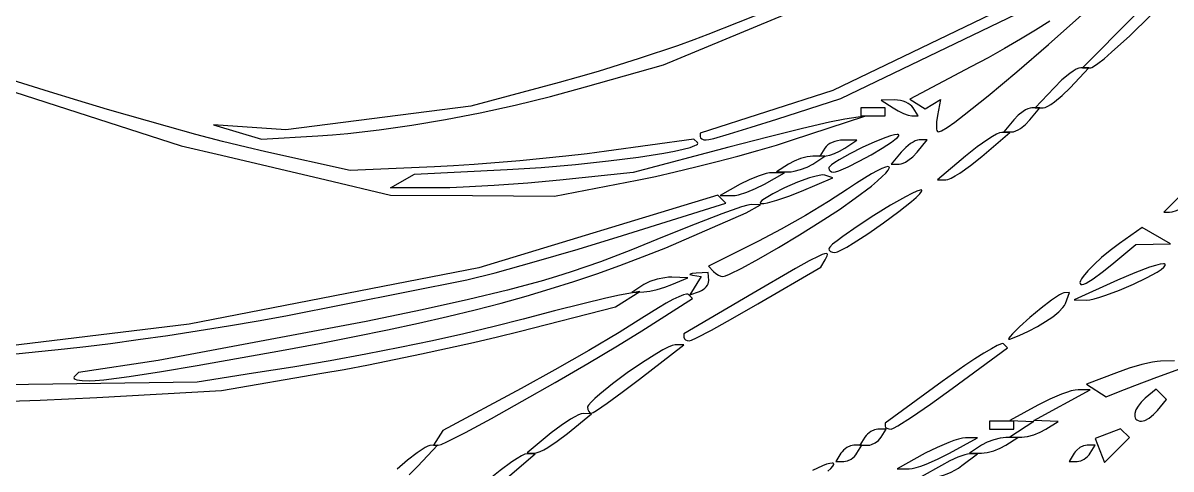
# Model space of a CAD drawing. Header units: millimetres. Extents: x 0.52 to 7.92, y 0.28 to 7.41.
# Drawn here: x 1.616 to 3.015, y 3.696 to 4.241 of the extents above; entities that cross this region are included whole.
import ezdxf

# ---------------------------------------------------------------- set-up
doc = ezdxf.new("R2010")
doc.units = ezdxf.units.MM
doc.header["$MEASUREMENT"] = 0

msp = doc.modelspace()

# ---------------------------------------------------------------- linework, layer by layer
at = {"flags": 128}
for points in [[(1.97549, 4.103211), (1.993319, 4.104444), (2.011696, 4.106046), (2.049911, 4.110326), (2.089783, 4.115987), (2.130955, 4.122964), (2.173074, 4.131193), (2.215785, 4.140608), (2.258733, 4.151144), (2.301563, 4.162738), (2.396582, 4.189695), (2.730392, 4.328794)], [(2.448801, 4.098039), (2.451928, 4.098557), (2.457929, 4.100042), (2.477146, 4.105496), (2.503636, 4.113567), (2.534586, 4.123424), (2.612745, 4.148808), (2.934511, 4.304051), (2.924707, 4.313855), (2.602941, 4.158529), (2.441176, 4.106373), (2.441176, 4.102206), (2.441778, 4.100588), (2.443416, 4.099263), (2.445841, 4.098368), (2.448801, 4.098039)], [(2.917233, 4.186275), (2.918559, 4.186605), (2.920492, 4.187575), (2.926023, 4.191303), (2.933529, 4.197196), (2.94271, 4.204994), (2.964899, 4.225257), (2.990196, 4.25), (3.053355, 4.313725), (3.043551, 4.313725), (3.042225, 4.313395), (3.040293, 4.312425), (3.034761, 4.308697), (3.027255, 4.302804), (3.018074, 4.295006), (2.995885, 4.274743), (2.970588, 4.25), (2.907429, 4.186275), (2.917233, 4.186275)], [(2.52451, 4.256126), (2.450731, 4.226656), (2.433715, 4.220145), (2.413595, 4.212927), (2.36702, 4.197331), (2.316957, 4.181786), (2.292478, 4.174631), (2.269359, 4.168209), (2.161765, 4.13923), (1.936275, 4.110265), (1.848039, 4.116593), (1.906863, 4.099122), (1.97549, 4.103211)], [(2.867352, 4.242983), (2.849967, 4.231994), (2.831587, 4.220855), (2.812294, 4.20963), (2.79217, 4.198379), (2.771298, 4.187164), (2.696661, 4.147856), (2.715686, 4.136098), (2.734269, 4.147583), (2.730443, 4.127713), (2.72934, 4.119998), (2.729168, 4.11368), (2.72942, 4.111249), (2.729892, 4.109411), (2.730579, 4.108249), (2.731478, 4.107843)], [(2.731478, 4.107843), (2.733089, 4.1082), (2.735437, 4.109252), (2.742212, 4.113327), (2.751537, 4.119842), (2.763146, 4.128568), (2.792152, 4.151749), (2.8271, 4.181052), (2.865861, 4.214661), (2.906307, 4.250758)], [(3.013348, 4.009804), (3.016696, 4.01037), (3.02166, 4.011976), (3.035396, 4.017742), (3.052471, 4.025975), (3.070802, 4.035549), (3.088304, 4.045339), (3.102894, 4.054217), (3.108446, 4.057963), (3.112488, 4.061058), (3.114761, 4.063363), (3.115151, 4.064175), (3.115002, 4.064736), (3.113658, 4.065502), (3.111591, 4.065912), (3.108904, 4.06598), (3.1057, 4.065718), (3.098157, 4.064255), (3.089789, 4.061626), (3.06917, 4.053922), (3.226059, 4.209079), (3.220425, 4.225979), (3.006436, 4.009804), (3.013348, 4.009804)], [(2.163718, 4.030122), (2.263711, 4.029412), (2.364698, 4.049112), (2.386786, 4.053666), (2.410872, 4.059066), (2.436183, 4.065114), (2.46194, 4.071607), (2.487369, 4.078345), (2.511693, 4.085129), (2.534136, 4.091756), (2.553922, 4.098026), (2.642157, 4.12724), (2.617647, 4.123598), (2.598912, 4.119752), (2.566021, 4.111974), (2.52361, 4.101393), (2.476316, 4.089141), (2.359495, 4.058327), (2.270434, 4.048941), (2.231211, 4.045307), (2.190255, 4.04235), (2.152417, 4.040375), (2.136183, 4.03985), (2.122549, 4.039684), (2.063725, 4.039812), (2.093137, 4.056268), (2.205882, 4.062007), (2.247623, 4.064658), (2.289516, 4.068258), (2.329665, 4.072539), (2.366174, 4.077232), (2.397148, 4.08207), (2.409967, 4.08446), (2.420692, 4.086785), (2.429084, 4.089013), (2.434908, 4.09111), (2.436783, 4.092099), (2.437927, 4.093043), (2.43831, 4.093937), (2.437903, 4.094777), (2.433632, 4.099048), (2.32711, 4.08429), (2.303611, 4.081237), (2.277627, 4.078216), (2.22164, 4.072588), (2.166022, 4.068034), (2.1405, 4.066354), (2.117647, 4.065179), (2.014706, 4.060825), (1.911765, 4.083573), (1.887812, 4.089169), (1.859136, 4.096375), (1.826818, 4.10489), (1.791939, 4.114416), (1.718813, 4.135299), (1.682728, 4.146058), (1.648402, 4.156627), (1.48798, 4.206934)], [(1.478428, 4.197382), (1.808824, 4.091075), (1.857843, 4.079421), (1.985294, 4.0493), (2.063725, 4.030831), (2.163718, 4.030122)], [(2.859327, 4.137255), (2.861767, 4.137755), (2.864951, 4.139189), (2.868745, 4.141456), (2.873015, 4.144455), (2.882443, 4.152248), (2.892157, 4.161765), (2.915183, 4.186275), (2.905379, 4.186275), (2.902939, 4.185774), (2.899755, 4.184341), (2.895961, 4.182074), (2.891691, 4.179075), (2.882263, 4.171281), (2.872549, 4.161765), (2.849523, 4.137255), (2.859327, 4.137255)], [(2.699108, 4.127601), (2.70704, 4.127451), (2.70098, 4.137255), (2.699425, 4.139221), (2.69732, 4.14105), (2.694757, 4.142701), (2.691831, 4.144135), (2.688634, 4.145312), (2.685258, 4.146193), (2.681797, 4.146739), (2.678343, 4.146909), (2.661765, 4.146759), (2.676471, 4.137255), (2.682806, 4.133553), (2.689187, 4.130499), (2.694868, 4.128409), (2.699108, 4.127601)], [(2.637255, 4.127451), (2.656863, 4.127451), (2.666667, 4.127451), (2.666667, 4.137255), (2.647059, 4.137255), (2.637255, 4.137255), (2.637255, 4.127451)], [(2.821129, 4.107843), (2.823347, 4.108143), (2.825898, 4.109004), (2.828692, 4.110364), (2.831638, 4.112163), (2.837625, 4.116839), (2.843137, 4.122549), (2.855342, 4.137255), (2.845538, 4.137255), (2.84332, 4.136955), (2.840768, 4.136095), (2.837975, 4.134735), (2.835029, 4.132935), (2.829042, 4.128259), (2.823529, 4.122549), (2.811325, 4.107843), (2.821129, 4.107843)], [(2.603332, 4.058824), (2.606311, 4.059285), (2.610491, 4.060595), (2.621654, 4.065302), (2.635224, 4.072036), (2.649603, 4.079889), (2.663195, 4.087952), (2.674403, 4.095315), (2.678613, 4.098451), (2.681627, 4.101071), (2.683247, 4.103061), (2.683472, 4.103785), (2.683273, 4.104309), (2.682564, 4.104679), (2.681445, 4.104807), (2.678094, 4.104393), (2.673446, 4.103175), (2.667727, 4.101262), (2.653984, 4.095784), (2.638676, 4.088825), (2.623615, 4.081253), (2.610614, 4.073934), (2.605453, 4.070641), (2.601485, 4.067736), (2.598938, 4.065329), (2.598269, 4.064345), (2.598039, 4.063526), (2.598457, 4.0617), (2.599594, 4.060205), (2.601277, 4.059195), (2.603332, 4.058824)], [(2.740566, 4.049283), (2.743303, 4.049823), (2.747195, 4.05147), (2.752062, 4.054109), (2.757723, 4.05762), (2.770702, 4.066788), (2.784684, 4.078033), (2.818627, 4.107046), (2.808824, 4.107181), (2.806154, 4.106618), (2.802309, 4.104954), (2.797471, 4.102306), (2.79182, 4.098791), (2.778803, 4.089636), (2.764706, 4.078431), (2.730392, 4.049547), (2.740566, 4.049283)], [(2.59501, 4.078581), (2.59925, 4.07939), (2.604931, 4.081479), (2.611311, 4.084533), (2.617647, 4.088235), (2.632353, 4.097739), (2.615775, 4.097889), (2.612321, 4.097719), (2.60886, 4.097174), (2.605484, 4.096293), (2.602286, 4.095115), (2.59936, 4.093681), (2.596798, 4.09203), (2.594693, 4.090202), (2.593137, 4.088235), (2.587078, 4.078431), (2.59501, 4.078581)], [(2.683874, 4.068627), (2.686092, 4.068928), (2.688643, 4.069788), (2.691437, 4.071148), (2.694383, 4.072947), (2.70037, 4.077623), (2.705882, 4.083333), (2.718087, 4.098039), (2.708283, 4.098039), (2.706065, 4.097739), (2.703514, 4.096879), (2.70072, 4.095519), (2.697774, 4.093719), (2.691787, 4.089043), (2.686275, 4.083333), (2.67407, 4.068627), (2.683874, 4.068627)], [(2.54902, 4.059124), (2.552274, 4.059318), (2.55589, 4.059874), (2.563725, 4.061915), (2.571561, 4.064937), (2.578431, 4.068627), (2.593137, 4.078131), (2.578431, 4.078131), (2.575177, 4.077937), (2.571561, 4.077381), (2.563725, 4.075339), (2.55589, 4.072318), (2.54902, 4.068627), (2.534314, 4.059124), (2.54902, 4.059124)], [(2.468979, 3.931373), (2.472002, 3.932086), (2.47704, 3.934135), (2.492238, 3.941697), (2.512735, 3.952971), (2.536692, 3.966867), (2.562272, 3.982298), (2.587636, 3.998176), (2.610945, 4.013412), (2.630363, 4.026918), (2.649938, 4.041848), (2.657355, 4.048029), (2.663222, 4.05332), (2.66756, 4.057695), (2.670393, 4.061127), (2.671741, 4.063592), (2.671866, 4.064454), (2.671629, 4.065064), (2.671031, 4.06542), (2.670077, 4.065517), (2.667108, 4.064925), (2.662745, 4.063262), (2.657009, 4.060503), (2.649923, 4.056622), (2.641509, 4.051593), (2.63179, 4.045391), (2.620787, 4.037989), (2.59762, 4.022934), (2.569477, 4.005989), (2.539911, 3.98923), (2.512476, 3.974731), (2.451423, 3.944002), (2.457738, 3.937687), (2.460578, 3.935235), (2.463644, 3.933227), (2.466568, 3.931871), (2.468979, 3.931373)], [(2.480392, 4.030107), (2.483847, 4.030393), (2.488036, 4.031212), (2.497978, 4.034222), (2.508931, 4.038677), (2.519608, 4.044118), (2.544118, 4.058129), (2.529412, 4.058129), (2.525957, 4.057843), (2.521768, 4.057023), (2.511826, 4.054013), (2.500873, 4.049558), (2.490196, 4.044118), (2.465686, 4.030107), (2.480392, 4.030107)], [(2.51596, 4.020401), (2.518956, 4.020571), (2.523248, 4.021364), (2.53492, 4.024572), (2.549367, 4.029524), (2.564979, 4.035715), (2.602941, 4.051823), (2.593137, 4.055051), (2.590367, 4.055321), (2.586236, 4.054842), (2.580945, 4.053675), (2.574694, 4.051885), (2.560118, 4.046682), (2.544118, 4.039737), (2.529763, 4.032475), (2.51967, 4.026409), (2.516509, 4.024022), (2.51476, 4.022173), (2.514451, 4.021474), (2.514539, 4.020939), (2.515037, 4.020578), (2.51596, 4.020401)], [(1.526961, 3.828233), (1.546325, 3.830731), (1.579121, 3.834418), (1.666667, 3.84337), (1.692516, 3.846158), (1.722821, 3.849905), (1.756475, 3.854449), (1.792371, 3.859624), (1.866471, 3.871215), (1.902463, 3.877302), (1.936275, 3.883365), (2.156863, 3.927228), (2.19155, 3.93608), (2.238886, 3.949251), (2.292646, 3.964961), (2.346603, 3.981432), (2.472618, 4.020846), (2.462782, 4.030682), (2.171569, 3.941989), (1.818627, 3.873163), (1.57033, 3.843137), (1.5, 3.843137), (1.5, 3.82402), (1.526961, 3.828233)], [(2.605307, 3.960784), (2.608563, 3.961583), (2.613575, 3.963847), (2.620063, 3.967374), (2.627748, 3.971964), (2.645588, 3.98353), (2.664857, 3.99694), (2.683317, 4.010589), (2.698728, 4.022871), (2.704592, 4.027997), (2.708854, 4.03218), (2.711234, 4.035219), (2.711632, 4.036246), (2.711454, 4.036912), (2.710701, 4.037156), (2.709379, 4.036994), (2.705185, 4.03555), (2.699183, 4.032775), (2.691683, 4.028867), (2.673433, 4.018438), (2.652924, 4.005835), (2.632643, 3.992633), (2.615077, 3.980404), (2.608089, 3.975147), (2.602713, 3.970723), (2.59926, 3.967329), (2.598351, 3.96608), (2.598039, 3.965162), (2.598613, 3.963462), (2.600174, 3.96207), (2.602485, 3.96113), (2.605307, 3.960784)], [(1.696895, 3.803987), (1.703856, 3.804382), (1.714604, 3.805488), (1.745307, 3.809528), (1.784688, 3.815492), (1.828431, 3.822761), (1.931086, 3.841058), (1.97719, 3.849699), (2.020196, 3.858099), (2.060392, 3.86633), (2.098065, 3.874464), (2.133505, 3.882574), (2.166998, 3.890733), (2.198833, 3.899012), (2.229298, 3.907485), (2.258682, 3.916224), (2.287271, 3.925301), (2.315354, 3.934789), (2.34322, 3.94476), (2.371155, 3.955287), (2.399449, 3.966442), (2.497488, 4.008984), (2.514706, 4.019012), (2.503591, 4.01931), (2.49942, 4.018563), (2.491784, 4.016308), (2.467852, 4.007913), (2.435277, 3.995414), (2.397536, 3.980095), (2.356758, 3.963469), (2.319865, 3.949378), (2.302063, 3.943051), (2.284255, 3.937079), (2.266117, 3.93137), (2.247324, 3.92583), (2.227549, 3.920367), (2.206468, 3.914888), (2.159083, 3.90351), (2.102566, 3.890954), (2.034314, 3.876476), (1.780555, 3.829021), (1.68366, 3.814379), (1.678431, 3.80915), (1.677864, 3.808101), (1.678271, 3.807125), (1.679574, 3.806243), (1.681698, 3.805477), (1.688109, 3.804374), (1.696895, 3.803987)], [(2.906698, 3.921569), (2.908726, 3.922069), (2.911768, 3.923503), (2.920296, 3.928768), (2.931091, 3.936562), (2.942964, 3.946078), (2.972093, 3.970588), (3.014706, 3.971184), (2.980108, 3.991329), (2.952419, 3.971612), (2.941086, 3.963108), (2.930636, 3.954457), (2.921431, 3.946053), (2.913831, 3.938292), (2.908197, 3.931568), (2.90623, 3.928718), (2.90489, 3.926276), (2.904221, 3.92429), (2.90427, 3.922811), (2.90508, 3.921888), (2.906698, 3.921569)], [(2.42806, 3.852941), (2.430932, 3.853861), (2.436643, 3.856496), (2.455215, 3.866174), (2.481042, 3.880497), (2.511389, 3.897988), (2.588227, 3.943035), (2.593712, 3.95191), (2.596194, 3.956625), (2.596526, 3.95818), (2.596143, 3.959149), (2.594963, 3.959493), (2.592903, 3.959176), (2.589881, 3.958158), (2.585815, 3.956401), (2.574221, 3.950521), (2.557463, 3.94123), (2.505824, 3.911195), (2.421569, 3.861605), (2.421569, 3.857273), (2.422081, 3.855591), (2.423475, 3.854214), (2.425539, 3.853283), (2.42806, 3.852941)], [(2.911765, 3.902741), (2.916074, 3.903086), (2.921659, 3.904226), (2.928296, 3.906058), (2.93576, 3.908479), (2.952265, 3.914683), (2.969377, 3.922021), (2.985294, 3.929675), (2.998217, 3.936829), (3.002993, 3.939963), (3.006346, 3.942666), (3.00805, 3.944835), (3.008213, 3.945687), (3.00788, 3.946368), (3.007112, 3.946737), (3.005826, 3.94685), (3.001819, 3.94635), (2.996096, 3.944947), (2.988894, 3.942721), (2.971005, 3.936111), (2.950048, 3.927151), (2.897059, 3.90309), (2.911765, 3.902741)], [(2.440547, 3.913189), (2.442923, 3.914181), (2.445111, 3.915484), (2.447065, 3.917042), (2.448738, 3.918799), (2.450086, 3.920701), (2.451062, 3.922691), (2.45162, 3.924715), (2.451716, 3.926716), (2.45098, 3.936275), (2.436275, 3.935458), (2.431384, 3.935011), (2.428938, 3.934401), (2.428677, 3.934058), (2.42908, 3.933705), (2.431951, 3.933007), (2.442334, 3.931373), (2.428643, 3.909221), (2.440547, 3.913189)], [(2.372549, 3.912604), (2.379806, 3.913478), (2.388695, 3.91546), (2.398089, 3.918255), (2.406863, 3.921569), (2.426471, 3.929994), (2.406863, 3.930533), (2.402624, 3.930448), (2.398089, 3.929993), (2.388695, 3.928122), (2.379806, 3.925216), (2.375903, 3.923467), (2.372549, 3.921569), (2.357843, 3.912065), (2.372549, 3.912604)], [(1.561121, 3.778115), (1.636822, 3.780606), (1.705882, 3.783856), (1.857843, 3.792456), (1.980392, 3.813345), (2.007411, 3.818157), (2.037259, 3.823835), (2.101501, 3.836954), (2.165238, 3.851028), (2.194454, 3.857899), (2.220588, 3.864381), (2.338235, 3.894527), (2.367647, 3.912957), (2.343137, 3.908563), (2.326271, 3.904904), (2.298468, 3.898189), (2.263588, 3.889375), (2.22549, 3.879418), (2.190062, 3.870324), (2.153313, 3.861525), (2.115101, 3.852994), (2.075282, 3.8447), (2.033712, 3.836616), (1.990247, 3.828711), (1.944744, 3.820958), (1.897059, 3.813328), (1.828431, 3.802675), (1.182108, 3.793679)], [(2.12214, 3.72549), (2.125668, 3.726587), (2.132619, 3.729731), (2.155224, 3.741278), (2.186828, 3.758369), (2.224304, 3.779244), (2.264525, 3.802141), (2.304365, 3.825297), (2.340696, 3.846952), (2.37039, 3.865343), (2.431957, 3.904645), (2.426911, 3.909691), (2.426129, 3.910027), (2.424843, 3.910006), (2.420878, 3.908952), (2.415247, 3.906646), (2.408184, 3.903208), (2.399919, 3.898759), (2.390686, 3.893418), (2.370246, 3.880537), (2.342667, 3.8632), (2.305736, 3.841278), (2.264278, 3.81758), (2.223123, 3.794916), (2.127618, 3.743496), (2.11649, 3.72549), (2.12214, 3.72549)], [(2.818627, 3.855008), (2.830151, 3.859502), (2.841513, 3.864716), (2.852357, 3.870422), (2.86233, 3.876392), (2.871076, 3.882401), (2.878241, 3.888222), (2.88347, 3.893626), (2.885247, 3.896101), (2.886408, 3.898387), (2.891541, 3.911765), (2.884496, 3.911501), (2.882381, 3.910839), (2.879053, 3.909043), (2.869441, 3.902547), (2.857017, 3.893), (2.843137, 3.88139), (2.830587, 3.870075), (2.821783, 3.861329), (2.819037, 3.85819), (2.817528, 3.856018), (2.81727, 3.855328), (2.817358, 3.854921), (2.818627, 3.855008)], [(2.308757, 3.764706), (2.310828, 3.765556), (2.314884, 3.767994), (2.327991, 3.776945), (2.346153, 3.790194), (2.367444, 3.806373), (2.421294, 3.848039), (2.410768, 3.848039), (2.40736, 3.847293), (2.402342, 3.845176), (2.395965, 3.841866), (2.388482, 3.837543), (2.371205, 3.826578), (2.352527, 3.813717), (2.334466, 3.800398), (2.319037, 3.788058), (2.312939, 3.782703), (2.308257, 3.778132), (2.30524, 3.774524), (2.304435, 3.773137), (2.304142, 3.772059), (2.304438, 3.769204), (2.305407, 3.766866), (2.306897, 3.765286), (2.308757, 3.764706)], [(2.67402, 3.745246), (2.676867, 3.746287), (2.682173, 3.749212), (2.698937, 3.759901), (2.721868, 3.775684), (2.74852, 3.794929), (2.815668, 3.844463), (2.810827, 3.849304), (2.809973, 3.849533), (2.808433, 3.849239), (2.803451, 3.847173), (2.796187, 3.843294), (2.786946, 3.837792), (2.776034, 3.830855), (2.763756, 3.822671), (2.736327, 3.803318), (2.666667, 3.752493), (2.666667, 3.748795), (2.667247, 3.747371), (2.668827, 3.746228), (2.671165, 3.74548), (2.67402, 3.745246)], [(3.019228, 3.828431), (3.002261, 3.828236), (2.998104, 3.827912), (2.99278, 3.827057), (2.979508, 3.823988), (2.964204, 3.819497), (2.948629, 3.814048), (2.911963, 3.800054), (2.936275, 3.78452), (2.95098, 3.790643)], [(2.95098, 3.790643), (2.970862, 3.79843), (2.998012, 3.808553), (3.030337, 3.820339)], [(2.833333, 3.735594), (2.836588, 3.735788), (2.840204, 3.736344), (2.848039, 3.738386), (2.855875, 3.741408), (2.862745, 3.745098), (2.877451, 3.754602), (2.848039, 3.755724), (2.916667, 3.793296), (2.901961, 3.793296), (2.898306, 3.792912), (2.893543, 3.791813), (2.887872, 3.790076), (2.881495, 3.787777), (2.867425, 3.781804), (2.852941, 3.77451), (2.818627, 3.755724), (2.848039, 3.754602), (2.818627, 3.735594), (2.833333, 3.735594)], [(2.979192, 3.754902), (2.981143, 3.75517), (2.983394, 3.75594), (2.988475, 3.758767), (2.993796, 3.76295), (2.998715, 3.768059), (3.009634, 3.781216), (2.996902, 3.793948), (2.983745, 3.783028), (2.978739, 3.778267), (2.974928, 3.773413), (2.972348, 3.768691), (2.971036, 3.764324), (2.970867, 3.762345), (2.971029, 3.760538), (2.971525, 3.758933), (2.972361, 3.757556), (2.973541, 3.756437), (2.97507, 3.755603), (2.976952, 3.755082), (2.979192, 3.754902)], [(2.240196, 3.716088), (2.242766, 3.716519), (2.246324, 3.717872), (2.250708, 3.72005), (2.25576, 3.722955), (2.267218, 3.730555), (2.279412, 3.739892), (2.308824, 3.764001), (2.29902, 3.764305), (2.29645, 3.763874), (2.292892, 3.76252), (2.288507, 3.760342), (2.283456, 3.757437), (2.271998, 3.749837), (2.259804, 3.7405), (2.230392, 3.716391), (2.240196, 3.716088)], [(2.794118, 3.745098), (2.813725, 3.745098), (2.823529, 3.745098), (2.823529, 3.754902), (2.803922, 3.754902), (2.794118, 3.754902), (2.794118, 3.745098)], [(2.645902, 3.72549), (2.647995, 3.72569), (2.650186, 3.726264), (2.654606, 3.72837), (2.658638, 3.731487), (2.660347, 3.733325), (2.661765, 3.735294), (2.667824, 3.745098), (2.65802, 3.745098), (2.655927, 3.744898), (2.653735, 3.744324), (2.649316, 3.742218), (2.645283, 3.739101), (2.643574, 3.737264), (2.642157, 3.735294), (2.636098, 3.72549), (2.645902, 3.72549)], [(2.949286, 3.719595), (2.964519, 3.734827), (2.953787, 3.74556), (2.922807, 3.733671), (2.934054, 3.704362), (2.949286, 3.719595)], [(2.086715, 3.689484), (2.097297, 3.70008), (2.121065, 3.72549), (2.112003, 3.725203), (2.109525, 3.724529), (2.105983, 3.722725), (2.09638, 3.716317), (2.084545, 3.707163), (2.071831, 3.696444)], [(2.61649, 3.705882), (2.618583, 3.706082), (2.620775, 3.706656), (2.625194, 3.708762), (2.629227, 3.71188), (2.630936, 3.713717), (2.632353, 3.715686), (2.638412, 3.72549), (2.628608, 3.72549), (2.626515, 3.72529), (2.624323, 3.724717), (2.619904, 3.72261), (2.615871, 3.719493), (2.614162, 3.717656), (2.612745, 3.715686), (2.606686, 3.705882), (2.61649, 3.705882)], [(2.696078, 3.6969), (2.699733, 3.697284), (2.704496, 3.698383), (2.710167, 3.70012), (2.716544, 3.702419), (2.730614, 3.708392), (2.745098, 3.715686), (2.779412, 3.734472), (2.764706, 3.734472), (2.761051, 3.734089), (2.756288, 3.73299), (2.750618, 3.731253), (2.74424, 3.728954), (2.73017, 3.722981), (2.715686, 3.715686), (2.681373, 3.6969), (2.696078, 3.6969)], [(2.784314, 3.715987), (2.787568, 3.71618), (2.791184, 3.716736), (2.79902, 3.718778), (2.806855, 3.7218), (2.813725, 3.72549), (2.828431, 3.734994), (2.813725, 3.734994), (2.810471, 3.7348), (2.806855, 3.734244), (2.79902, 3.732202), (2.791184, 3.72918), (2.784314, 3.72549), (2.769608, 3.715987), (2.784314, 3.715987)], [(2.900804, 3.705882), (2.902897, 3.706082), (2.905088, 3.706656), (2.909507, 3.708762), (2.91354, 3.71188), (2.915249, 3.713717), (2.916667, 3.715686), (2.922726, 3.72549), (2.912922, 3.72549), (2.910829, 3.72529), (2.908637, 3.724717), (2.904218, 3.72261), (2.900185, 3.719493), (2.898476, 3.717656), (2.897059, 3.715686), (2.891, 3.705882), (2.900804, 3.705882)], [(2.151961, 3.647573), (2.154731, 3.648218), (2.158862, 3.650153), (2.164153, 3.653242), (2.170404, 3.657344), (2.18498, 3.668044), (2.20098, 3.68115), (2.240196, 3.71495), (2.230392, 3.715172), (2.227622, 3.714527), (2.223491, 3.712592), (2.218199, 3.709504), (2.211949, 3.705401), (2.197373, 3.694701), (2.181373, 3.681595), (2.142157, 3.647795), (2.151961, 3.647573)], [(2.726067, 3.686622), (2.729526, 3.686846), (2.733503, 3.687623), (2.737859, 3.688895), (2.742451, 3.690605), (2.747141, 3.692695), (2.751786, 3.695107), (2.756246, 3.697784), (2.760381, 3.700669), (2.779412, 3.715063), (2.769608, 3.715027), (2.767138, 3.714734), (2.763867, 3.713908), (2.755484, 3.710886), (2.745584, 3.706423), (2.735294, 3.70098), (2.710784, 3.686969), (2.726067, 3.686622)], [(2.597019, 3.693931), (2.600489, 3.697141), (2.602917, 3.699835), (2.604135, 3.701898), (2.604237, 3.702658), (2.603973, 3.703217), (2.603292, 3.703605), (2.602277, 3.703762), (2.599321, 3.703422), (2.595267, 3.702264), (2.590279, 3.700356), (2.578152, 3.694564)]]:
    msp.add_lwpolyline(points, dxfattribs=at)

doc.saveas('drawing.dxf')
